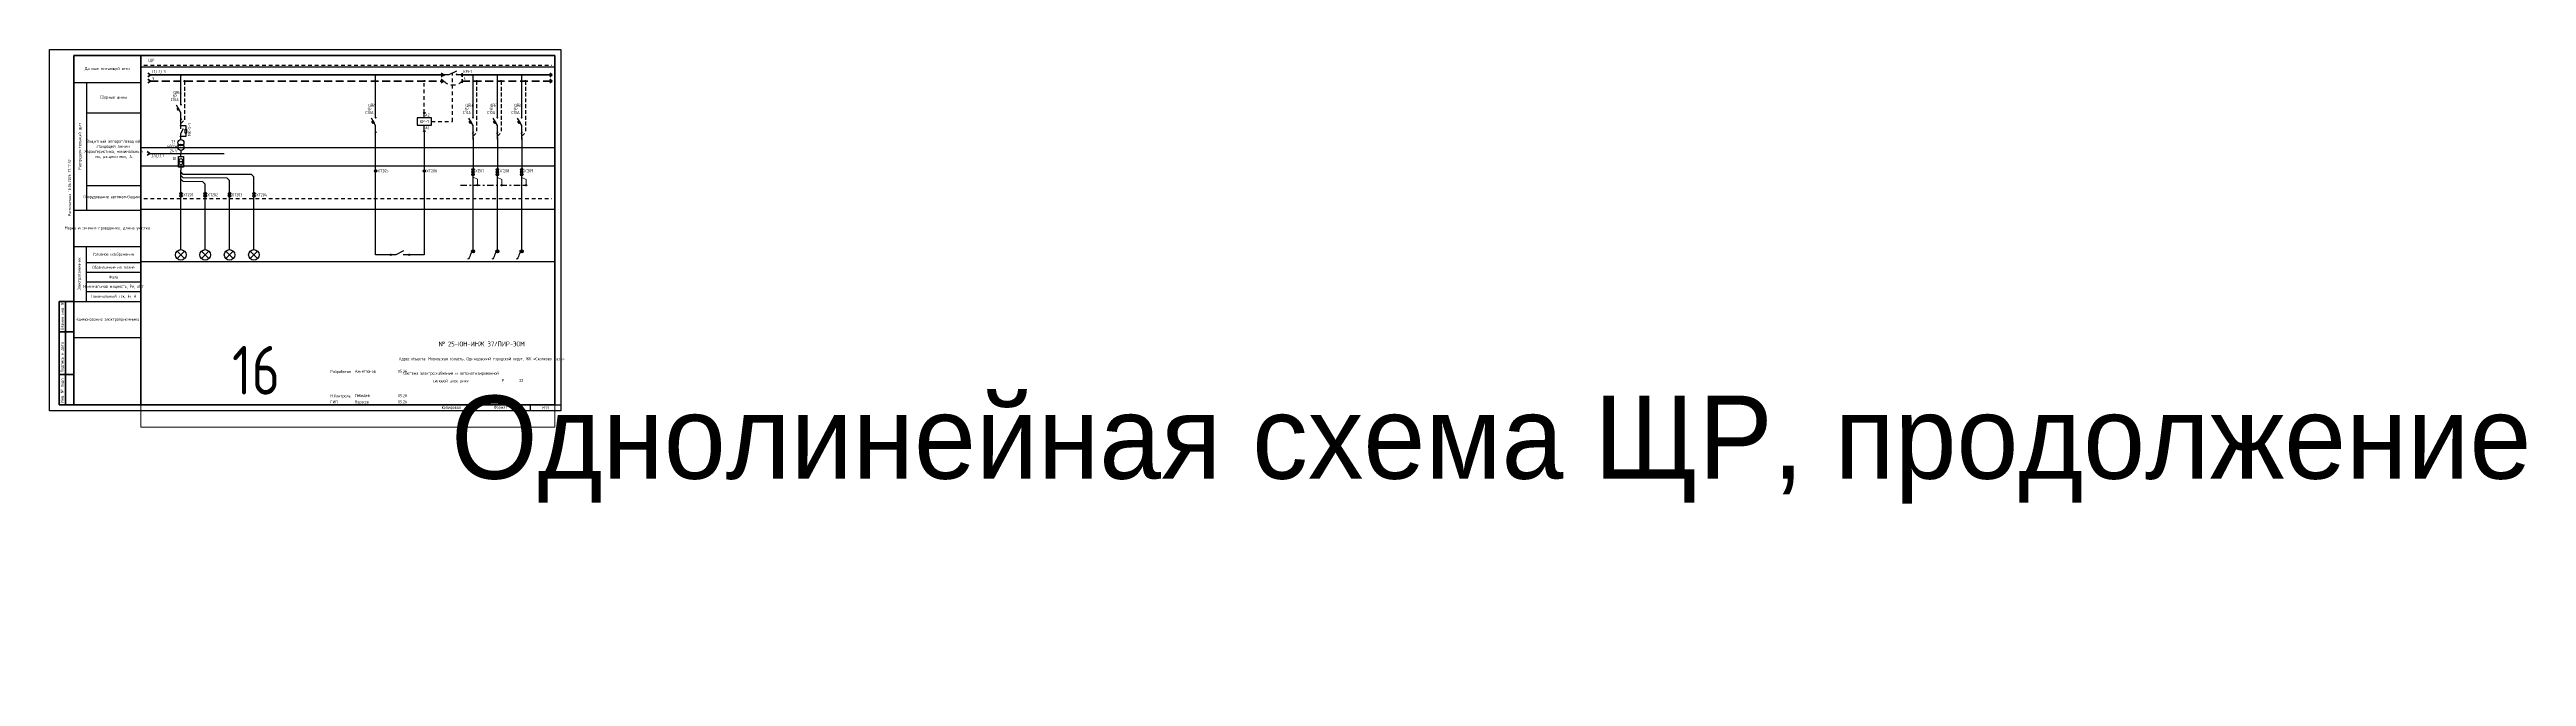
# Paper-space layout 'ЩР-1 (16)' of a CAD drawing. Header units: millimetres. Extents: x 0 to 2035, y -218 to 297.
# The model-space entities are those that its viewports show. They can reach past a viewport. Long polylines and large blocks are cut down to what shows.
import ezdxf
from ezdxf.enums import TextEntityAlignment as Align

# ---------------------------------------------------------------- set-up
doc = ezdxf.new("R2018")
doc.units = ezdxf.units.MM
for name, pattern in [('HIDDEN2', [4.7625, 3.175, -1.5875]), ('JIS_02_0.7', [1.35, 0.75, -0.6]), ('Штрихштриховая', [10.936111, 5.291667, -2.116667, 1.411111, -2.116667])]:
    doc.linetypes.add(name, pattern=pattern)
doc.layers.add('0-Область подсчета', color=152, linetype='Continuous', plot=False, transparency=0.5)
doc.layers.add('0_UNC Defpoints ЭОМ', color=6, linetype='Continuous', plot=False)
for name, color, linetype in [('0_Рамка', 7, 'Continuous'), ('0_ХТ', 7, 'Continuous'), ('Нумерация QF', 7, 'Continuous')]:
    doc.layers.add(name, color=color, linetype=linetype)
doc.layers.add('_0_ PE_проводник', color=3, linetype='Штрихштриховая', lineweight=20)
doc.styles.get("Standard").update_dxf_attribs({"font": 'arial.ttf'})
doc.styles.add('UNC_A', font='GOST2304A.ttf')
doc.styles.add('Unecom', font='GOST2304A.ttf', dxfattribs={"height": 2.5})
doc.styles.add('СПДС', font='isocpeur.ttf', dxfattribs={"width": 0.8, "height": 2.5})

# ---------------------------------------------------------------- blocks, each defined once
blk = doc.blocks.new('*U51')
at = {"lineweight": 60, "ltscale": 10}
for p, q in [((20, 292), (415, 292)), ((20, 5), (20, 292)), ((415, 292), (415, 5)), ((8, 90), (20, 90)), ((8, 5), (8, 90)), ((13, 90), (13, 5)), ((20, 90), (20, 5)), ((20, 90), (20, 5)), ((8, 65), (20, 65)), ((8, 30), (20, 30)), ((20, 5), (8, 5)), ((415, 5), (20, 5))]:
    blk.add_line(p, q, dxfattribs=at)
at = {"layer": '0_UNC Defpoints ЭОМ', "ltscale": 10}
blk.add_lwpolyline([(420, 0), (0, 0), (0, 297), (420, 297)], close=True, dxfattribs=at)
at = {"layer": '0_UNC Defpoints ЭОМ', "lineweight": 30}
blk.add_lwpolyline([(395, 5), (420, 5), (420, 0), (395, 0)], close=True, dxfattribs=at)
at = {"char_height": 2.5, "attachment_point": 4, "rotation": 90, "style": 'Unecom'}
for s, insert, width in [('{\\fGOST type A|b0|i1|c204|p34; }Взамен инв. №', (10.5, 65), 25), (' Подпись и дата', (10.5, 30), 35), (' Инв. № подл.', (10.5, 5), 24.419)]:
    blk.add_mtext(s, dxfattribs=dict(at, insert=insert, width=width))
at = {"style": 'Unecom'}
for s, insert, char_height, width, attachment_point, line_spacing_factor in [('Адрес объекта: Московская область, Одинцовский городской округ, ЖК «Сколково Парк»', (355, 42.5), 2.5, 115, 5, 1.5), ('№ 25-ЮН-ИНЖ 37/ПИР-ЭОМ', (355, 55), 4, 120, 5, 2), ('Разработал', (230.7, 32), 2.5, 20, 4, 2), ('Ахметзянов', (250.8, 32.5), 2.5, 19.921, 4, 2), ('05.26', (290, 32.5), 2.5, 10, 5, 2), ('Система электроснабжения и автоматизированной силовой электрики', (330, 27.5), 2.5, 70, 5, 1.5), ('Р', (372.5, 25), 2.5, 15, 5, 2), ('Н.Контроль', (230.7, 12), 2.5, 20, 4, 2), ('ГИП', (230.7, 7.3), 2.5, 20, 4, 2), ('Лебедев', (250.8, 12.5), 2.5, 19.921, 4, 2), ('Вересов', (250.8, 7), 2.5, 19.921, 4, 2), ('05.26', (290, 12.5), 2.5, 10, 5, 2), ('05.26', (290, 7.5), 2.5, 10, 5, 2)]:
    blk.add_mtext(s, dxfattribs=dict(at, insert=insert, char_height=char_height, width=width, attachment_point=attachment_point, line_spacing_factor=line_spacing_factor))
at = {"char_height": 2.5, "attachment_point": 4, "style": 'Unecom'}
for s, insert, width in [('Формат  ', (364.9, 2.6), 50), ('\\pi1; ', (250, -133.2), 20), ('\\pi1; ', (250, -133.2), 20), ('\\pxi0.4; ', (250, -133.2), 20), ('\\pi1; ', (512.5, -218.3), 20), ('\\pi1; ', (512.5, -218.3), 20), ('\\pxi0.4; ', (512.5, -218.3), 20)]:
    blk.add_mtext(s, dxfattribs=dict(at, insert=insert, width=width))
at = {"style": 'Unecom'}
blk.add_attdef('ЛИСТ_№', text='', height=2.5, dxfattribs=at).set_placement((387.5, 25), align=Align.MIDDLE_CENTER)
blk.add_attdef('КОЛ-ВО_ЛИСТОВ', text='', height=2.5, dxfattribs=at).set_placement((404.7, 23.7), align=Align.CENTER)
at = {"lineweight": 30, "flags": 104}
blk.add_attdef('ОПИСАНИЕ_ЛИСТА', text='', height=2.5, dxfattribs=at).set_placement((329.9, 12.5), align=Align.MIDDLE_CENTER)
at = {"style": 'Unecom', "flags": 8}
blk.add_attdef('ФОРМАТ_БУМАГИ', (379.4, 1.3), '', height=2.5, dxfattribs=at)
at = {"layer": '0_Рамка', "style": 'СПДС', "width": 0.8}
blk.add_text('Распечатано 18.06.2026 17:17:32', height=2.5, rotation=90, dxfattribs=at).set_placement((16.5, 160), align=Align.MIDDLE_LEFT)
at = {"layer": 'Defpoints', "insert": (330, 2.5), "char_height": 2.5, "width": 70, "attachment_point": 5, "style": 'Unecom'}
blk.add_mtext('Копировал', dxfattribs=at)
blk = doc.blocks.new('_Боковик_схема Юником')
at = {"color": 0, "lineweight": -2, "ltscale": 3}
blk.add_lwpolyline([(0, 232), (55, 232), (55, 0), (0, 0)], close=True, dxfattribs=at)
for points in [[(0, 210), (55, 210), (55, 125), (10.3, 125)], [(10.3, 210), (10.3, 105)], [(10.3, 185), (55, 185)], [(0, 105), (55, 105)], [(0, 75), (55, 75)], [(10, 75), (10, 30)], [(10, 62), (51.8, 62)], [(10, 62), (55, 62)], [(10, 54), (55, 54)], [(10, 46), (55, 46)], [(0, 30), (55, 30)], [(10, 38), (55, 38)]]:
    blk.add_lwpolyline(points, dxfattribs=at)
at = {"color": 0, "lineweight": -2, "char_height": 2.5, "attachment_point": 5, "style": 'Unecom'}
for s, insert, width in [('Данные питающей сети', (27.5, 221), 55), ('Сборные шины', (32.6, 197.5), 44.736), ('Защитный аппарат/вводной отходящей линии.\\PХарактеристика, номинальный ток, расцепитель, А.', (32.6, 155), 44.736), ('Оборудование автоматизации', (31, 115.7), 37.884), ('Марка и сечение проводника, длина участка', (27.5, 90), 55), ('Условное изображение', (32.5, 68.5), 45), ('Номинальная мощность, Рн, кВт', (32.5, 42), 45), ('Обозначение на плане', (32.5, 58), 45), ('Фаза', (32.5, 50), 45), ('Номинальный ток, Iн, А', (32.5, 34), 45), ('Наименование электроприемника', (27.5, 15), 55)]:
    blk.add_mtext(s, dxfattribs=dict(at, insert=insert, width=width))
at = {"color": 0, "lineweight": -2, "char_height": 2.5, "attachment_point": 5, "rotation": 90, "style": 'Unecom'}
for s, insert, width in [('Распределительный щит', (5.1, 157.5), 105), ('Электроприемник', (4.6, 52.5), 45)]:
    blk.add_mtext(s, dxfattribs=dict(at, insert=insert, width=width))
blk = doc.blocks.new('*U93')
at = {"color": 0, "lineweight": 30}
for p, q in [((-2.8, 2.8), (2.8, -2.8)), ((-2.8, -2.8), (2.8, 2.8))]:
    blk.add_line(p, q, dxfattribs=at)
blk.add_circle((0, 0), 4.33, dxfattribs=at)
blk = doc.blocks.new('*U94')
at = {"color": 0, "lineweight": 30}
for p, q in [((-2.8, 2.8), (2.8, -2.8)), ((-2.8, -2.8), (2.8, 2.8))]:
    blk.add_line(p, q, dxfattribs=at)
blk.add_circle((0, 0), 4.33, dxfattribs=at)
blk = doc.blocks.new('*U95')
at = {"color": 0, "lineweight": 30}
for p, q in [((-2.8, 2.8), (2.8, -2.8)), ((-2.8, -2.8), (2.8, 2.8))]:
    blk.add_line(p, q, dxfattribs=at)
blk.add_circle((0, 0), 4.33, dxfattribs=at)
blk = doc.blocks.new('*U96')
at = {"color": 0, "lineweight": 30}
for p, q in [((-2.8, 2.8), (2.8, -2.8)), ((-2.8, -2.8), (2.8, 2.8))]:
    blk.add_line(p, q, dxfattribs=at)
blk.add_circle((0, 0), 4.33, dxfattribs=at)
blk = doc.blocks.new('XT без земли')
at = {"color": 32, "true_color": 0xcd6928}
for p, q in [((0.8, 0), (-1, -1.8)), ((1, -0.2), (-0.8, -2))]:
    blk.add_line(p, q, dxfattribs=at)
at = {"color": 5}
for p, q in [((0.8, -2), (-1, -3.8)), ((1, -2.2), (-0.8, -4))]:
    blk.add_line(p, q, dxfattribs=at)
at = {"color": 32, "true_color": 0xcd6928}
blk.add_circle((0, -1), 1, dxfattribs=at)
at = {"color": 5}
blk.add_circle((0, -3), 1, dxfattribs=at)
at = {"style": 'UNC_A'}
blk.add_attdef('1', (1.7, 0.1), '', height=2.5, dxfattribs=at)
blk = doc.blocks.new('км-3')
for p, q in [((4.1, 5), (0, 5)), ((10.6, 8.2), (4.1, 5)), ((15.1, 5), (10.1, 5))]:
    blk.add_line(p, q)
for centre in [(0, 5), (15.1, 5)]:
    blk.add_circle(centre, 0.575)
at = {"color": 4, "linetype": 'JIS_02_0.7', "ltscale": 5}
blk.add_arc((7.6, 7.3), 10.5, 224.1519, 315.8481, dxfattribs=at)
blk.add_arc((10.7, 5), 0.575, 0, 180)
blk = doc.blocks.new('*U255')
at = {"lineweight": 40}
for p, q in [((73.9, 0), (71.9, 1.5)), ((73.9, 0), (71.9, -1.5)), ((73.9, -5), (71.9, -3.5)), ((73.9, -5), (71.9, -6.5))]:
    blk.add_line(p, q, dxfattribs=at)
at = {"linetype": 'ByBlock', "lineweight": 40}
for points in [[(0, 1.5), (0, -1.5)], [(0, 0), (73.9, 0)], [(0, -3.5), (0, -6.5)]]:
    blk.add_lwpolyline(points, dxfattribs=at)
at = {"color": 4, "linetype": 'HIDDEN2', "lineweight": 40, "ltscale": 2}
blk.add_lwpolyline([(0, -5), (73.9, -5)], dxfattribs=at)
at = {"insert": (1.2, -1.6), "char_height": 2.5, "attachment_point": 1, "style": 'UNC_A'}
blk.add_mtext_dynamic_manual_height_columns('N', width=3.844, gutter_width=12.5, heights=[0], dxfattribs=at)
at = {"style": 'UNC_A'}
blk.add_attdef('ЛИНИЯ', (1, 1.5), '', height=2.5, dxfattribs=at)
blk = doc.blocks.new('Кмка')
for p, q in [((0, 11), (0, 15)), ((0, 0), (0, 5))]:
    blk.add_line(p, q)
blk.add_lwpolyline([(6, 11), (-6, 11), (-6, 5), (6, 5)], close=True)
for centre in [(0, 15), (0, 0)]:
    blk.add_circle(centre, 0.575)
at = {"style": 'Unecom'}
for s, p in [('А2', (0.6, 12)), ('А1', (0.6, 1.5))]:
    blk.add_text(s, height=2.5, dxfattribs=at).set_placement(p)
at = {"style": 'UNC_A'}
blk.add_attdef('КМ', text='', height=2.5, dxfattribs=at).set_placement((0, 8), align=Align.MIDDLE_CENTER)
blk = doc.blocks.new('*U98')
for p, q in [((0, -36.3), (0, -1.2)), ((0, -42.8), (-3.5, -36.7)), ((-0.4, -36.6), (0.4, -35.9)), ((0.4, -36.6), (-0.4, -35.9)), ((0, -54.3), (0, -42.8))]:
    blk.add_line(p, q)
blk.add_lwpolyline([(-2.1, -41.1), (-3.1, -39.4), (-2.3, -38.9), (-1.3, -40.6)], close=True)
blk.add_circle((0, -1.2), 0.5)
at = {"insert": (-6.2, -24.9), "char_height": 2.5, "attachment_point": 1, "style": 'Unecom'}
blk.add_mtext_dynamic_manual_height_columns('\\pxql;QF', width=5.707, gutter_width=12.5, heights=[4.37], dxfattribs=at)
at = {"style": 'Unecom'}
for tag, p in [('P', (-3.4, -30.4)), ('A', (-1.7, -33.3))]:
    blk.add_attdef(tag, text='', height=2.5, dxfattribs=at).set_placement(p, align=Align.RIGHT)
blk.add_attdef('N', (-3.2, -27.4), '', height=2.5, dxfattribs=at)
blk = doc.blocks.new('*U28')
at = {"lineweight": 25}
blk.add_line((-0.7, -0.7), (0.7, 0.7), dxfattribs=at)
blk = doc.blocks.new('*U78')
h = blk.add_hatch()
h.set_pattern_fill('ANGLE', color=0)
h.set_pattern_definition([(0, (-2.5674, 3.856), (0, 6.985), [5.08, -1.905]), (90, (-2.5674, 3.856), (-6.985, 4e-16), [5.08, -1.905])])
h.paths.add_polyline_path([(1.2, -1.3, 1), (-1.3, -1.3, 1)])
at = {"linetype": 'ByBlock'}
h = blk.add_hatch(color=0, dxfattribs=at)
h.dxf.hatch_style = 1
h.paths.add_polyline_path([(1.2, -1.3, 1), (-1.3, -1.3, 1)])
at = {"color": 0, "linetype": 'ByBlock'}
blk.add_circle((0, -1.3), 1.25, dxfattribs=at)
at = {"color": 0, "linetype": 'ByBlock', "start_tangent": (-9.510702, -2.8276), "end_tangent": (-11.984182, -3.983771)}
blk.add_spline([(0, -1.3), (-4.5, -7.9)], degree=3, dxfattribs=at)
blk = doc.blocks.new('*U99')
for p, q in [((0, -36.3), (0, -1.2)), ((0, -42.8), (-3.5, -36.7)), ((-0.4, -36.6), (0.4, -35.9)), ((0.4, -36.6), (-0.4, -35.9)), ((0, -54.3), (0, -42.8))]:
    blk.add_line(p, q)
at = {"color": 4, "linetype": 'HIDDEN2'}
for p in [(3, -6.2), (0, -51.6)]:
    blk.add_line(p, (3, -48.6), dxfattribs=at)
blk.add_lwpolyline([(-2.1, -41.1), (-3.1, -39.4), (-2.3, -38.9), (-1.3, -40.6)], close=True)
for centre in [(0, -1.2), (3, -6.2)]:
    blk.add_circle(centre, 0.5)
at = {"insert": (-6.2, -24.9), "char_height": 2.5, "attachment_point": 1, "style": 'Unecom'}
blk.add_mtext_dynamic_manual_height_columns('\\pxql;QF', width=5.707, gutter_width=12.5, heights=[4.37], dxfattribs=at)
at = {"style": 'Unecom'}
for tag, p in [('P', (-3.4, -30.4)), ('A', (-1.7, -33.3))]:
    blk.add_attdef(tag, text='', height=2.5, dxfattribs=at).set_placement(p, align=Align.RIGHT)
blk.add_attdef('N', (-3.2, -27.4), '', height=2.5, dxfattribs=at)
blk = doc.blocks.new('*U271')
at = {"lineweight": 40}
for p, q in [((0, 0), (-2, 1.5)), ((0, 0), (-2, -1.5)), ((240.9, 0), (238.9, 1.5)), ((240.9, 0), (238.9, -1.5)), ((0, -5), (-2, -3.5)), ((0, -5), (-2, -6.5)), ((240.9, -5), (238.9, -3.5)), ((240.9, -5), (238.9, -6.5))]:
    blk.add_line(p, q, dxfattribs=at)
at = {"linetype": 'ByBlock', "lineweight": 40}
blk.add_lwpolyline([(0, 0), (240.9, 0)], dxfattribs=at)
at = {"color": 4, "linetype": 'HIDDEN2', "lineweight": 40, "ltscale": 2}
blk.add_lwpolyline([(0, -5), (240.9, -5)], dxfattribs=at)
at = {"insert": (1.2, -1.6), "char_height": 2.5, "attachment_point": 1, "style": 'UNC_A'}
blk.add_mtext_dynamic_manual_height_columns('N', width=3.844, gutter_width=12.5, heights=[0], dxfattribs=at)
at = {"style": 'UNC_A'}
blk.add_attdef('ЛИНИЯ', (1, 1.5), '', height=2.5, dxfattribs=at)
blk = doc.blocks.new('*U92')
for p, q in [((0, -36.3), (0, -11.8)), ((0, -42.8), (-3.5, -36.7)), ((-0.4, -36.6), (0.4, -35.9)), ((0.4, -36.6), (-0.4, -35.9)), ((0, -54.3), (0, -42.8))]:
    blk.add_line(p, q)
at = {"color": 4, "linetype": 'HIDDEN2'}
for p in [(3, -16.8), (0, -51.6)]:
    blk.add_line(p, (3, -48.6), dxfattribs=at)
blk.add_lwpolyline([(-2.1, -41.1), (-3.1, -39.4), (-2.3, -38.9), (-1.3, -40.6)], close=True)
for centre in [(0, -11.8), (3, -16.8)]:
    blk.add_circle(centre, 0.5)
at = {"insert": (-6.2, -24.9), "char_height": 2.5, "attachment_point": 1, "style": 'Unecom'}
blk.add_mtext_dynamic_manual_height_columns('\\pxql;QF', width=5.707, gutter_width=12.5, heights=[4.37], dxfattribs=at)
at = {"style": 'Unecom'}
for tag, p in [('P', (-3.4, -30.4)), ('A', (-1.7, -33.3))]:
    blk.add_attdef(tag, text='', height=2.5, dxfattribs=at).set_placement(p, align=Align.RIGHT)
blk.add_attdef('N', (-3.2, -27.4), '', height=2.5, dxfattribs=at)
blk = doc.blocks.new('MK-5-1')
at = {"lineweight": 25}
for p, q in [((-0.5, -0.5), (0.5, 0.5)), ((-0.5, -15.3), (0.5, -14.2))]:
    blk.add_line(p, q, dxfattribs=at)
for p, q in [((0, -4.4), (0, -0.5)), ((0, -10.4), (3.7, -4)), ((0, -14.2), (0, -10.4))]:
    blk.add_line(p, q)
at = {"ltscale": 5}
for points in [[(0, 0), (6.7, 0), (6.7, -4.6)], [(6.7, -10.1), (6.7, -14.7), (0, -14.7)]]:
    blk.add_lwpolyline(points, dxfattribs=at)
blk.add_lwpolyline([(5.8, -4.6), (7.6, -4.6), (7.6, -10.1), (5.8, -10.1)], close=True, dxfattribs=at)
at = {"lineweight": 25}
for centre in [(0, 0), (0, -14.7)]:
    blk.add_circle(centre, 0.5, dxfattribs=at)
at = {"ltscale": 5, "style": 'Unecom'}
blk.add_attdef('№', text='', height=2.5, dxfattribs=at).set_placement((8.4, -7.6), align=Align.MIDDLE_LEFT)
blk = doc.blocks.new('БП')
at = {"color": 0, "lineweight": 25}
for p, q in [((0, -2.5), (0, 0)), ((0, -11.3), (0, -13.8))]:
    blk.add_line(p, q, dxfattribs=at)
for centre in [(0, -5), (0, -8.8)]:
    blk.add_circle(centre, 2.5, dxfattribs=at)
at = {"lineweight": 25, "char_height": 2.5, "attachment_point": 1, "style": 'UNC_A'}
for s, width, insert in [('T', 2.5, (-8.1, -3)), ('W', 2.482, (-5.4, -6.6)), ('V', 2.598, (-4.9, -10.5))]:
    blk.add_mtext_dynamic_manual_height_columns(s, width=width, gutter_width=12.5, heights=[0], dxfattribs=dict(at, insert=insert))
at = {"lineweight": 25, "style": 'UNC_A'}
for tag, p in [('W', (-6, -9.1)), ('V', (-5.6, -12.9))]:
    blk.add_attdef(tag, text='', height=2.5, dxfattribs=at).set_placement(p, align=Align.RIGHT)
blk.add_attdef('N', (-6.2, -5.5), '', height=2.5, dxfattribs=at)
blk = doc.blocks.new('Драйвер')
at = {"color": 177, "lineweight": 25, "true_color": 0x293189}
for p, q in [((0, 11.2), (0, 13.8)), ((0, 2.5), (0, 0))]:
    blk.add_line(p, q, dxfattribs=at)
at = {"color": 177, "true_color": 0x293189}
blk.add_lwpolyline([(-2.1, 11.2), (2.1, 11.2), (2.1, 2.5), (-2.1, 2.5)], close=True, dxfattribs=at)
at = {"color": 177, "lineweight": 25, "true_color": 0x293189}
for centre in [(0, 8), (0, 5.8)]:
    blk.add_circle(centre, 1.46, dxfattribs=at)
at = {"lineweight": 25, "insert": (-6.8, 10.7), "char_height": 2.5, "attachment_point": 1, "style": 'UNC_A'}
blk.add_mtext_dynamic_manual_height_columns('D', width=2.5, gutter_width=12.5, heights=[0], dxfattribs=at)
at = {"lineweight": 25, "style": 'UNC_A'}
blk.add_attdef('N', (-4.8, 8.3), '', height=2.5, dxfattribs=at)
blk = doc.blocks.new('XT')
at = {"color": 32, "true_color": 0xcd6928}
for p, q in [((0.8, 0), (-1, -1.8)), ((1, -0.2), (-0.8, -2))]:
    blk.add_line(p, q, dxfattribs=at)
at = {"color": 5}
for p, q in [((0.8, -2), (-1, -3.8)), ((1, -2.2), (-0.8, -4))]:
    blk.add_line(p, q, dxfattribs=at)
at = {"color": 3}
for p, q in [((0.8, -4), (-1, -5.8)), ((1, -4.2), (-0.8, -6))]:
    blk.add_line(p, q, dxfattribs=at)
at = {"color": 32, "true_color": 0xcd6928}
blk.add_circle((0, -1), 1, dxfattribs=at)
at = {"color": 5}
blk.add_circle((0, -3), 1, dxfattribs=at)
at = {"color": 3}
blk.add_circle((0, -5), 1, dxfattribs=at)
at = {"style": 'UNC_A'}
blk.add_attdef('1', (1.7, 0.1), '', height=2.5, dxfattribs=at)

msp = doc.modelspace()

# ---------------------------------------------------------------- linework, layer by layer
at = {"lineweight": 40}
for q in [(5160.284, 1499.096), (5160.284, 1496.096)]:
    msp.add_line((5162.284, 1497.596), q, dxfattribs=at)
at = {"color": 32, "true_color": 0xcd6928}
for p, q in [((5348.609, 1484.056), (5346.853, 1482.3)), ((5348.859, 1483.806), (5347.103, 1482.05)), ((5388.609, 1484.056), (5386.853, 1482.3)), ((5388.859, 1483.806), (5387.103, 1482.05))]:
    msp.add_line(p, q, dxfattribs=at)
for p, q in [((5364.423, 1414.316), (5360.288, 1414.316)), ((5370.857, 1417.533), (5364.423, 1414.316)), ((5375.423, 1414.316), (5370.423, 1414.316))]:
    msp.add_line(p, q)
at = {"color": 6}
for points in [[(5155, 1577.99), (4815, 1577.99), (4815, 1290.99), (5155, 1290.99), (5155, 1577.99)], [(5495, 1577.99), (5155, 1577.99), (5155, 1290.99), (5495, 1290.99), (5495, 1577.99)], [(5835, 1577.99), (5495, 1577.99), (5495, 1290.99), (5835, 1290.99), (5835, 1577.99)]]:
    msp.add_lwpolyline(points, dxfattribs=at)
at = {"linetype": 'JIS_02_0.7', "ltscale": 4}
for points in [[(5157.499, 1570.16), (5492.679, 1570.16)], [(5393.856, 1523.793), (5411.139, 1523.793), (5411.139, 1563.649)], [(5157.499, 1460.471), (5492.679, 1460.471)]]:
    msp.add_lwpolyline(points, dxfattribs=at)
at = {"color": 4, "linetype": 'JIS_02_0.7', "ltscale": 4}
msp.add_lwpolyline([(5387.856, 1530.828), (5387.856, 1557.041)], dxfattribs=at)
for points in [[(5347.856, 1484.053), (5347.856, 1508.927)], [(5387.856, 1515.793), (5387.856, 1484.053)], [(5187.818, 1418.51), (5187.873, 1483.879)], [(5207.82, 1471.336), (5207.82, 1472.336), (5205.819, 1474.338), (5189.87, 1474.35), (5187.871, 1476.352), (5187.873, 1479.185)], [(5227.82, 1471.336), (5227.82, 1475.338), (5225.819, 1477.339), (5189.872, 1477.367), (5187.872, 1479.37), (5187.873, 1483.879)], [(5247.82, 1471.336), (5247.82, 1477.338), (5247.82, 1478.338), (5245.82, 1480.338), (5189.872, 1480.35), (5187.873, 1482.351), (5187.873, 1483.879)], [(5207.818, 1418.51), (5207.82, 1471.336)], [(5227.818, 1418.51), (5227.82, 1471.336)], [(5247.818, 1418.51), (5247.82, 1471.336)], [(5347.856, 1414.316), (5347.856, 1482.053)], [(5387.856, 1482.053), (5387.856, 1414.316), (5375.423, 1414.316)], [(5427.854, 1418.422), (5427.856, 1479.249)], [(5447.854, 1418.422), (5447.856, 1479.249)], [(5467.854, 1418.422), (5467.856, 1479.249)], [(5360.288, 1414.316), (5347.856, 1414.316)]]:
    msp.add_lwpolyline(points)
at = {"color": 244, "true_color": 0x991b1e}
msp.add_lwpolyline([(5162.284, 1497.596), (5223.343, 1497.596)], dxfattribs=at)
at = {"color": 3, "linetype": 'Штрихштриховая'}
msp.add_lwpolyline([(5417.525, 1471.549), (5471.429, 1471.545)], dxfattribs=at)
for centre, radius in [((5387.856, 1557.041), 0.5), ((5360.288, 1414.316), 0.575), ((5375.423, 1414.316), 0.575)]:
    msp.add_circle(centre, radius)
at = {"color": 32, "true_color": 0xcd6928}
for centre in [(5347.856, 1483.053), (5387.856, 1483.053)]:
    msp.add_circle(centre, 1, dxfattribs=at)
at = {"color": 0, "linetype": 'ByBlock', "lineweight": -3}
for centre in [(5431.429, 1471.545), (5451.428, 1471.464), (5471.428, 1471.383)]:
    msp.add_circle(centre, 0.575, dxfattribs=at)
at = {"layer": '0-Область подсчета'}
for points in [[(147.309, 1584.367), (6296.248, 1584.367), (6296.248, 1408.375), (147.309, 1408.375)], [(150.349, 1568.697), (6220.211, 1568.697), (6220.211, 1502.163), (150.349, 1502.163)], [(142.142, 1487.401), (6300.609, 1487.401), (6300.609, 1451.513), (142.142, 1451.513)]]:
    msp.add_lwpolyline(points, close=True, dxfattribs=at)
at = {"layer": '_0_ PE_проводник'}
for points in [[(5431.429, 1471.545), (5431.448, 1476.313), (5427.881, 1477.951)], [(5451.428, 1471.464), (5451.448, 1476.232), (5447.881, 1477.87)], [(5471.428, 1471.383), (5471.448, 1476.151), (5467.881, 1477.788)]]:
    msp.add_lwpolyline(points, dxfattribs=at)
at = {"layer": 'Нумерация QF'}
for points in [[(5427.856, 1510.57), (5427.856, 1485.249)], [(5447.856, 1510.57), (5447.856, 1485.249)], [(5467.856, 1510.57), (5467.856, 1485.249)]]:
    msp.add_lwpolyline(points, dxfattribs=at)

# ---------------------------------------------------------------- block references
for name, p, values in [('*U271', (5162.842, 1562.041), {'ЛИНИЯ': 'L1,L2,L3'}), ('*U255', (5418.922, 1562.041), {'ЛИНИЯ': 'КМ-1'}), ('Кмка', (5387.856, 1515.793), {'КМ': 'КМ-1'}), ('Драйвер', (5187.909, 1483.879), {'N': '1'})]:
    msp.add_blockref(name, p).add_auto_attribs(values)
at = {"color": 1}
ref = msp.add_blockref('*U92', (5187.911, 1573.826), dxfattribs=at)
ref.add_attrib('P', '1P', dxfattribs={"height": 2.5, "style": 'Unecom'}).set_placement((5184.515, 1543.391), align=Align.RIGHT)
ref.add_attrib('A', 'С10А', dxfattribs={"height": 2.5, "style": 'Unecom'}).set_placement((5186.208, 1540.545), align=Align.RIGHT)
ref = msp.add_blockref('*U98', (5347.856, 1563.235), dxfattribs=at)
ref.add_attrib('P', '1P', dxfattribs={"height": 2.5, "style": 'Unecom'}).set_placement((5344.46, 1532.801), align=Align.RIGHT)
ref.add_attrib('A', 'С10А', dxfattribs={"height": 2.5, "style": 'Unecom'}).set_placement((5346.152, 1529.955), align=Align.RIGHT)
for name, p in [('км-3', (5403.787, 1557.041)), ('*U28', (5187.911, 1525.275)), ('*U28', (5347.856, 1514.685)), ('*U28', (5427.856, 1514.685)), ('*U28', (5447.856, 1514.685)), ('*U28', (5467.856, 1514.685))]:
    msp.add_blockref(name, p)
ref = msp.add_blockref('*U99', (5427.856, 1563.235), dxfattribs=at)
ref.add_attrib('P', '1P', dxfattribs={"height": 2.5, "style": 'Unecom'}).set_placement((5424.46, 1532.801), align=Align.RIGHT)
ref.add_attrib('A', 'С10А', dxfattribs={"height": 2.5, "style": 'Unecom'}).set_placement((5426.152, 1529.955), align=Align.RIGHT)
ref = msp.add_blockref('*U99', (5447.856, 1563.235), dxfattribs=at)
ref.add_attrib('P', '1P', dxfattribs={"height": 2.5, "style": 'Unecom'}).set_placement((5444.46, 1532.801), align=Align.RIGHT)
ref.add_attrib('A', 'С10А', dxfattribs={"height": 2.5, "style": 'Unecom'}).set_placement((5446.152, 1529.955), align=Align.RIGHT)
ref = msp.add_blockref('*U99', (5467.856, 1563.235), dxfattribs=at)
ref.add_attrib('P', '1P', dxfattribs={"height": 2.5, "style": 'Unecom'}).set_placement((5464.46, 1532.801), align=Align.RIGHT)
ref.add_attrib('A', 'С10А', dxfattribs={"height": 2.5, "style": 'Unecom'}).set_placement((5466.152, 1529.955), align=Align.RIGHT)
at = {"color": 244, "true_color": 0x991b1e}
msp.add_blockref('БП', (5187.909, 1511.379), dxfattribs=at).add_auto_attribs({'N': '3', 'W': '480', 'V': '24'})
at = {"xscale": 0.6111081464869302, "yscale": 0.6111081464869302, "zscale": 0.6111081464869302}
msp.add_blockref('MK-5-1', (5187.909, 1520.375), dxfattribs=at)
ref = msp.add_blockref('XT без земли', (5187.898, 1465.561))
ref.add_attrib('1', 'XT', (5189.646, 1462.318), dxfattribs={"height": 2.5, "style": 'UNC_A'})
ref = msp.add_blockref('XT без земли', (5207.859, 1465.545))
ref.add_attrib('1', 'XT', (5209.607, 1462.303), dxfattribs={"height": 2.5, "style": 'UNC_A'})
ref = msp.add_blockref('XT без земли', (5227.859, 1465.545))
ref.add_attrib('1', 'XT', (5229.607, 1462.303), dxfattribs={"height": 2.5, "style": 'UNC_A'})
ref = msp.add_blockref('XT без земли', (5247.859, 1465.545))
ref.add_attrib('1', 'XT', (5249.607, 1462.303), dxfattribs={"height": 2.5, "style": 'UNC_A'})
ref = msp.add_blockref('XT', (5427.856, 1485.249))
ref.add_attrib('1', 'XT', (5429.604, 1482.006), dxfattribs={"height": 2.5, "style": 'UNC_A'})
ref = msp.add_blockref('XT', (5447.856, 1485.249))
ref.add_attrib('1', 'XT', (5449.604, 1482.006), dxfattribs={"height": 2.5, "style": 'UNC_A'})
ref = msp.add_blockref('XT', (5467.856, 1485.249))
ref.add_attrib('1', 'XT', (5469.604, 1482.006), dxfattribs={"height": 2.5, "style": 'UNC_A'})
at = {"color": 1}
for name, p in [('*U93', (5187.856, 1414.179)), ('*U94', (5207.856, 1414.179)), ('*U95', (5227.856, 1414.179)), ('*U96', (5247.856, 1414.179))]:
    msp.add_blockref(name, p, dxfattribs=at)
at = {"color": 1, "linetype": 'ByBlock'}
for p in [(5427.854, 1418.422), (5447.854, 1418.422), (5467.854, 1418.422)]:
    msp.add_blockref('*U78', p, dxfattribs=at)

# ---------------------------------------------------------------- texts
at = {"color": 0, "linetype": 'ByBlock', "lineweight": 20, "insert": (5194.953, 1511.711), "char_height": 2.5, "width": 36.46284, "attachment_point": 4, "rotation": 90, "line_spacing_factor": 3.6, "style": 'Unecom'}
msp.add_mtext('\\pxsm0.75;МК-5-1', dxfattribs=at)
at = {"color": 244, "true_color": 0x991b1e, "insert": (5163.233, 1495.684), "char_height": 2.5, "width": 36.46284, "attachment_point": 4, "line_spacing_factor": 3.6, "style": 'Unecom'}
msp.add_mtext('\\pxsm0.75;DALI.1.1', dxfattribs=at)
at = {"style": 'UNC_A'}
for p in [(5349.604, 1481.907), (5389.604, 1481.907)]:
    msp.add_attdef('ХТ', p, '1XT', height=2.5, dxfattribs=at)
at = {"layer": '0_ХТ', "char_height": 2.5, "style": 'Unecom'}
for s, width, insert, attachment_point in [('205', 10.42076, (5353.367, 1483.346), 4), ('206', 10.42076, (5393.367, 1483.346), 4), ('207', 9.91675, (5436.949, 1483.291), 6), ('208', 9.91675, (5457.688, 1483.291), 6), ('209', 9.91675, (5477.508, 1483.291), 6), ('201', 10.42076, (5193.409, 1463.642), 4), ('202', 10.42076, (5213.409, 1463.642), 4), ('203', 10.42076, (5233.409, 1463.642), 4), ('204', 10.42076, (5253.409, 1463.642), 4)]:
    msp.add_mtext_dynamic_manual_height_columns(s, width=width, gutter_width=12.5, heights=[0], dxfattribs=dict(at, insert=insert, attachment_point=attachment_point))
at = {"layer": 'Defpoints', "color": 6, "insert": (5229.88, 1339.307), "char_height": 40, "attachment_point": 1, "style": 'Unecom'}
msp.add_mtext_dynamic_manual_height_columns('16', width=99.92054, gutter_width=12.5, heights=[0], dxfattribs=at)
at = {"layer": 'Нумерация QF', "char_height": 2.5, "style": 'Unecom'}
for s, width, insert, attachment_point in [('ЩР', 13.62236, (5161.223, 1575.564), 1), ('64', 7.51, (5184.95, 1547.727), 4), ('65', 7.51, (5344.941, 1537.156), 4), ('66', 7.51, (5424.941, 1537.156), 4), ('67', 7.51, (5444.941, 1537.156), 4), ('68', 7.51, (5464.941, 1537.156), 4)]:
    msp.add_mtext_dynamic_manual_height_columns(s, width=width, gutter_width=12.5, heights=[0], dxfattribs=dict(at, insert=insert, attachment_point=attachment_point))

psp = doc.layouts.new('ЩР-1 (16)')

# ---------------------------------------------------------------- block references
at = {"ltscale": 100}
ref = psp.add_blockref('*U51', (0, 0), dxfattribs=at)
ref.add_attrib('ФОРМАТ_БУМАГИ', 'А3', (379.4, 1.3), dxfattribs={"height": 2.5, "style": 'Unecom'})
ref.add_attrib('ЛИСТ_№', '22', dxfattribs={"height": 2.5, "style": 'Unecom'}).set_placement((387.5, 25), align=Align.MIDDLE_CENTER)
lines = psp.add_mtext('Однолинейная схема ЩР, продолжение', dxfattribs={"insert": (329.9, 12.5), "char_height": 68.284, "attachment_point": 1})
ref.add_attrib('ОПИСАНИЕ_ЛИСТА', '', (329.9, 12.5), dxfattribs={"flags": 104}).embed_mtext(lines)
at = {"lineweight": -3}
psp.add_blockref('_Боковик_схема Юником', (20, 60), dxfattribs=at)

# ---------------------------------------------------------------- texts
at = {"insert": (407.5, 2.5), "char_height": 2.5, "width": 25, "attachment_point": 5, "line_spacing_factor": 2, "style": 'Unecom'}
psp.add_mtext('М1:1', dxfattribs=at)

# ---------------------------------------------------------------- viewports
at = {"layer": 'Defpoints', "color": 6}
psp.add_viewport(center=(245, 139.3), size=(340, 305.449), view_center_point=(5325, 1425.266), view_height=305.44904, dxfattribs=at)

doc.saveas('drawing.dxf')
